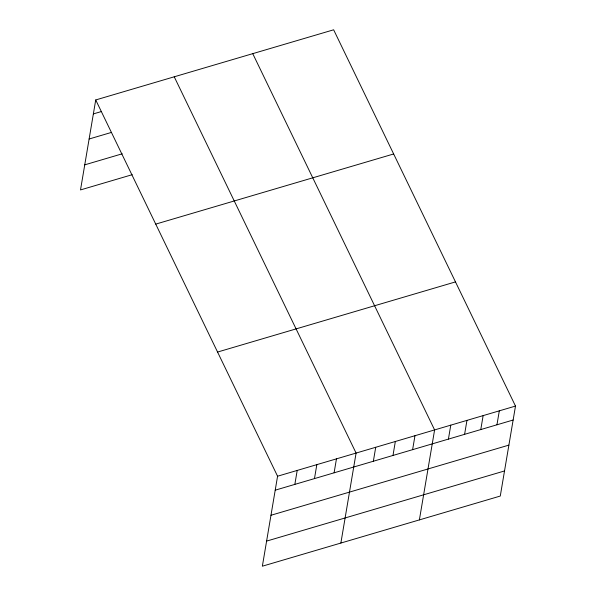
<?xml version="1.0" encoding="UTF-8"?>
<svg xmlns="http://www.w3.org/2000/svg" width="596" height="596" viewBox="0 0 596 596"><rect width="100%" height="100%" fill="white"/><g stroke="black" fill="none" stroke-linecap="round" stroke-linejoin="round"><path stroke-width="0.89" d="M95.725 99.949L277.572 476.219L262.359 566.2L500.275 496.051L515.495 406.07L333.641 29.8L95.725 99.949L80.505 189.93L132.252 174.673M294.841 484.392L297.203 470.43M314.472 478.603L316.834 464.642M334.103 472.814L336.457 458.853M340.867 543.053L356.088 453.064L174.241 76.802M373.357 461.237L375.718 447.283M392.988 455.448L395.342 441.494M412.611 449.667L414.972 435.706M419.383 519.898L434.603 429.917L252.749 53.647M448.416 439.103L450.777 425.149M464.597 434.335L466.959 420.374M480.778 429.567L483.14 415.606M496.952 424.799L499.314 410.838M93.363 113.91L101.394 111.541M89.124 138.995L111.43 132.424M84.751 164.846L122.225 153.798M155.735 224.118L393.658 153.969M217.562 352.05L455.486 281.901M277.572 476.219L515.495 406.07M275.218 490.173L513.134 420.024M270.971 515.264L508.887 445.115M266.598 541.108L504.514 470.959"/></g></svg>
